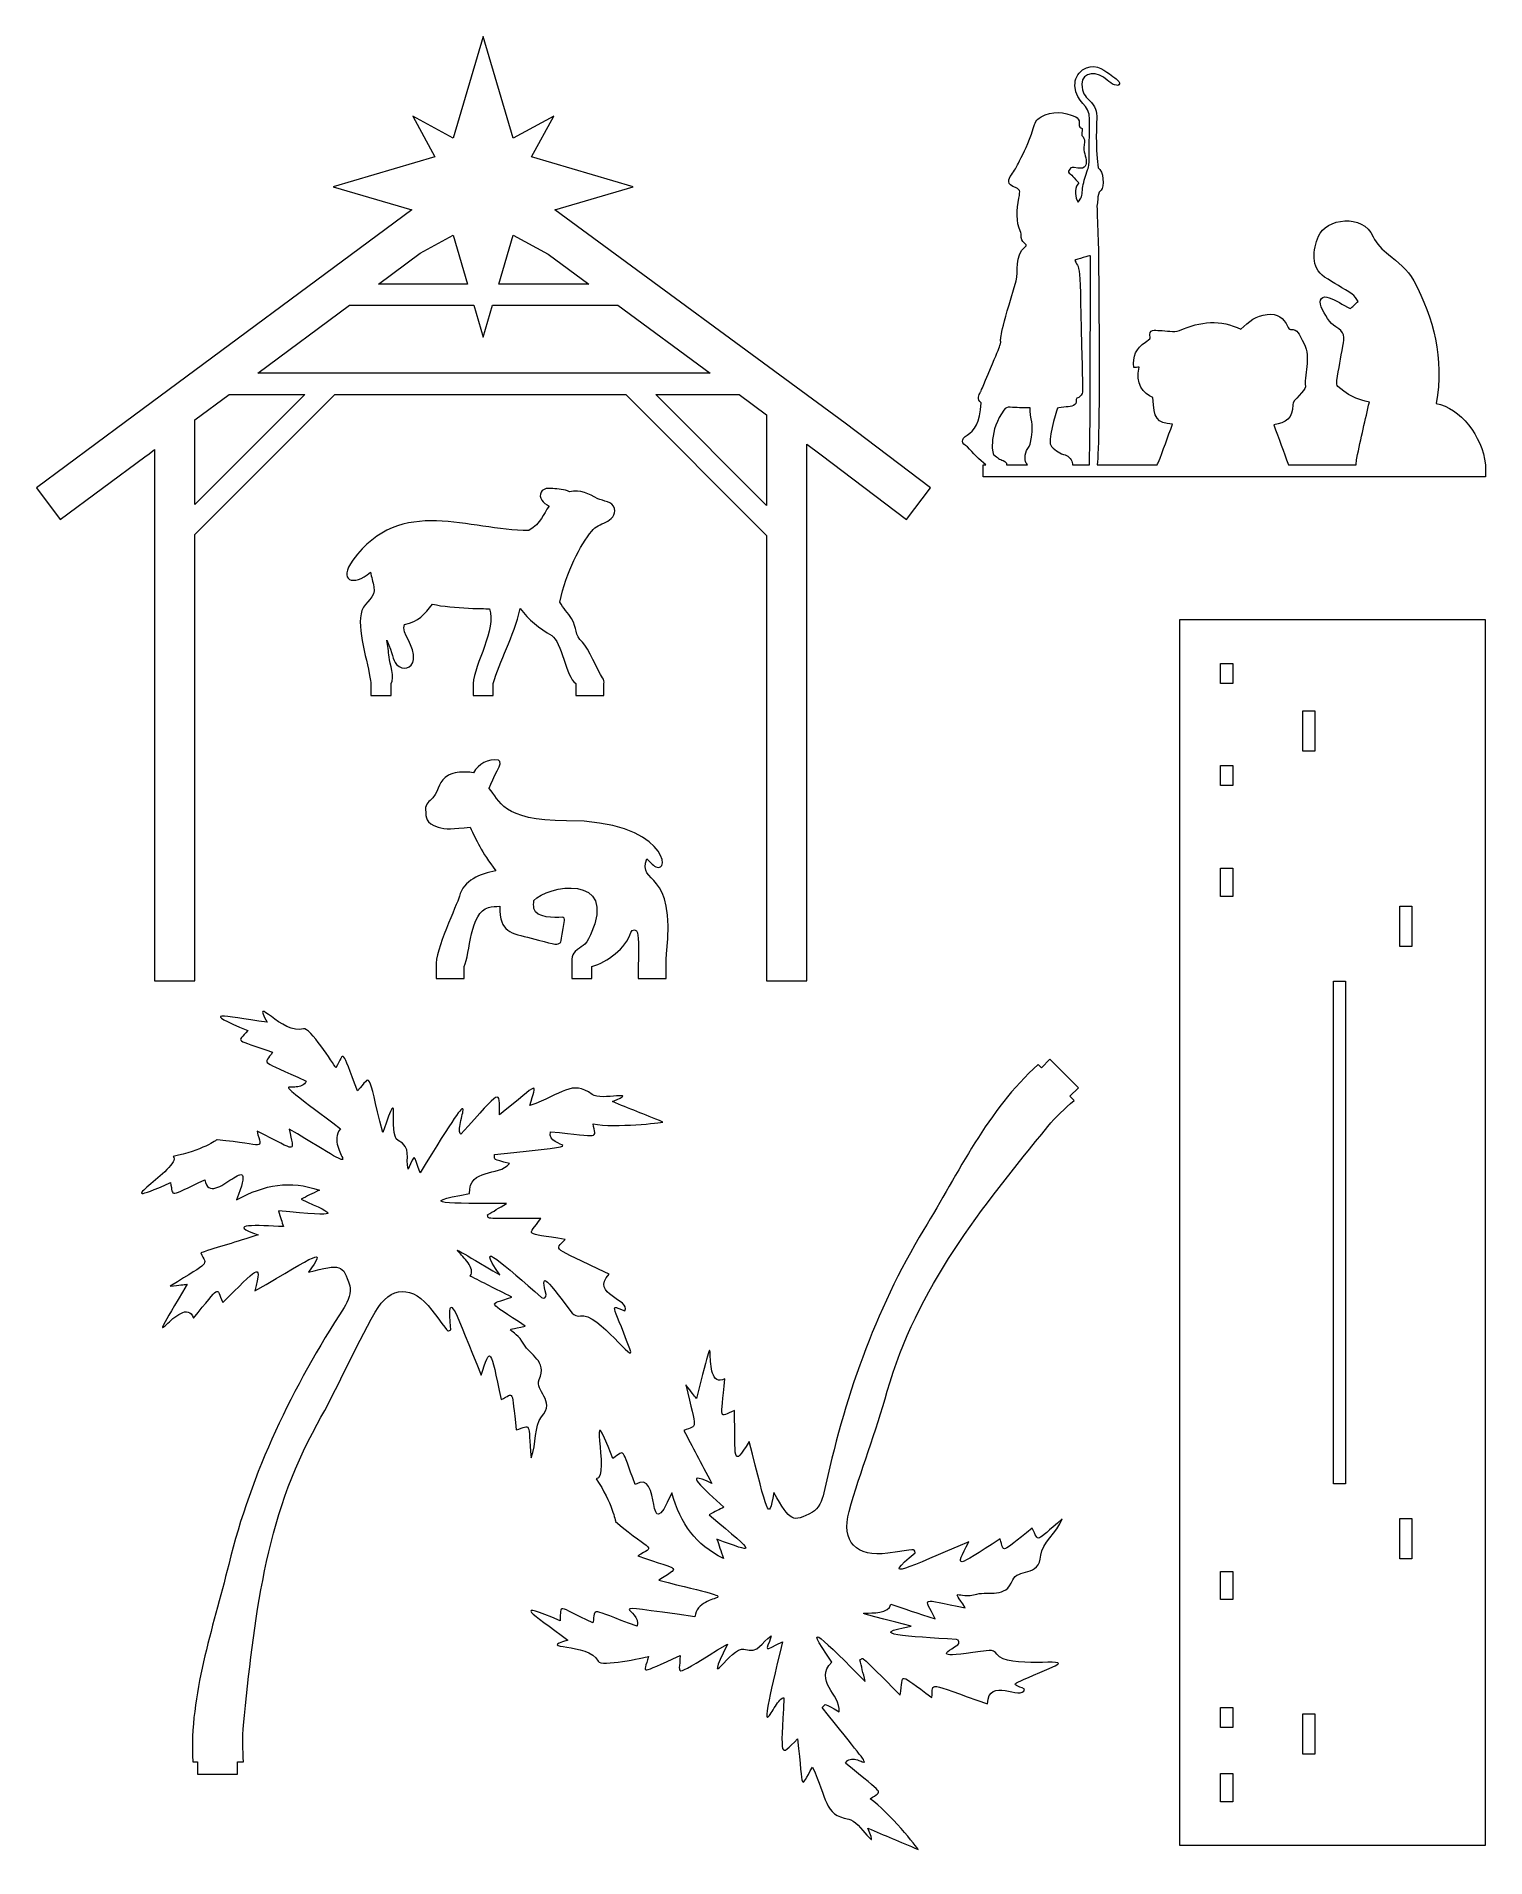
# Model space of a CAD drawing. Header units: inches. Extents: x -145 to 215, y 190 to 643.
import ezdxf

# ---------------------------------------------------------------- set-up
doc = ezdxf.new("R2010")
doc.units = ezdxf.units.IN
doc.header["$MEASUREMENT"] = 0
doc.layers.add('_U+0421_U+043B_U+043E_U+0439 1', color=7, linetype='Continuous')

msp = doc.modelspace()

# ---------------------------------------------------------------- linework, layer by layer
at = {"layer": '_U+0421_U+043B_U+043E_U+0439 1', "color": 1, "lineweight": 5, "true_color": 0xff000d}
for points in [[(55.92, 547.27), (-16.3, 600.32), (3.21, 606.07), (-22.1, 613.54), (-16.61, 623.64), (-26.72, 618.15), (-34.18, 643.47), (-41.6, 618.15), (-51.7, 623.64), (-46.21, 613.54), (-71.52, 606.07), (-51.95, 600.3), (-123.18, 547.6), (-145.34, 531.2), (-139.47, 523.26), (-118.33, 538.89), (-117.3, 539.66), (-115.93, 540.67), (-115.93, 411.52), (-115.92, 411.52), (-115.92, 408.52), (-105.92, 408.52), (-105.92, 411.52), (-105.92, 519.56), (-71.09, 554.39), (1.33, 554.39), (36.39, 519.33), (36.39, 411.52), (36.39, 408.52), (46.39, 408.52), (46.39, 411.52), (46.39, 542.02), (49.61, 539.65), (49.98, 539.38), (71.17, 523.29), (77.14, 531.16), (55.92, 547.27)], [(-49.85, 589.56), (-41.6, 594.05), (-38.04, 581.87), (-60.25, 581.87), (-49.85, 589.56)], [(-26.72, 594.05), (-18.02, 589.32), (-7.87, 581.87), (-30.3, 581.87), (-26.72, 594.05)], [(-90.24, 559.68), (-67.4, 576.58), (-36.49, 576.58), (-34.18, 568.68), (-31.86, 576.58), (-0.67, 576.58), (22.34, 559.68), (-90.24, 559.68)], [(-105.92, 527.05), (-105.92, 548.08), (-97.39, 554.39), (-78.58, 554.39), (-105.92, 527.05)], [(36.39, 526.81), (8.81, 554.39), (29.54, 554.39), (36.39, 549.36), (36.39, 526.81)], [(139.11, 498.3), (139.11, 193.5), (215.31, 193.5), (215.31, 498.3), (139.11, 498.3)], [(152.38, 482.5), (149.38, 482.5), (149.38, 487.5), (152.38, 487.5), (152.38, 482.5)], [(172.81, 465.67), (169.81, 465.67), (169.81, 475.67), (172.81, 475.67), (172.81, 465.67)], [(152.38, 457.1), (149.38, 457.1), (149.38, 462.1), (152.38, 462.1), (152.38, 457.1)], [(152.38, 429.53), (149.38, 429.53), (149.38, 436.53), (152.38, 436.53), (152.38, 429.53)], [(196.96, 417.06), (193.96, 417.06), (193.96, 427.06), (196.96, 427.06), (196.96, 417.06)], [(180.47, 283.4), (177.47, 283.4), (177.47, 408.4), (180.47, 408.4), (180.47, 283.4)], [(196.96, 264.75), (193.96, 264.75), (193.96, 274.75), (196.96, 274.75), (196.96, 264.75)], [(152.38, 254.57), (149.38, 254.57), (149.38, 261.57), (152.38, 261.57), (152.38, 254.57)], [(152.38, 222.76), (149.38, 222.76), (149.38, 227.76), (152.38, 227.76), (152.38, 222.76)], [(172.81, 216.14), (169.81, 216.14), (169.81, 226.14), (172.81, 226.14), (172.81, 216.14)], [(152.38, 204.3), (149.38, 204.3), (149.38, 211.3), (152.38, 211.3), (152.38, 204.3)]]:
    msp.add_lwpolyline(points, dxfattribs=at)
for points, knots in [([(203, 552.17), (205.05, 563.39), (202.41, 573.31), (197.43, 582.65), (195.85, 585.62), (193.48, 587.29), (191.18, 589.18), (189.71, 590.37), (188.1, 591.82), (187.32, 593.65), (184.8, 599.53), (175.54, 598.19), (173.69, 593.74), (172.33, 590.48), (171.69, 585.92), (175.25, 583.6), (177.52, 582.12), (179.88, 580.84), (182.14, 579.36), (182.73, 578.97), (183.13, 578.17), (183.6, 577.55), (183.01, 577), (182.06, 576.08), (181.62, 575.74), (179.67, 576.77), (178.09, 577.81), (176.41, 578.46), (174.65, 579.15), (173.61, 578), (174.42, 576.21), (175.29, 574.27), (176.52, 572.08), (178.06, 571.21), (180.16, 570), (180.32, 568.69), (179.82, 566.38), (179.21, 563.58), (178.77, 560.72), (178.33, 557.86), (178.25, 557.36), (178.3, 556.53), (178.53, 556.34), (182.93, 552.93), (183.43, 553.36), (186.39, 552.49), (185.44, 548.33), (184.28, 543.46), (183.25, 538.54), (183.14, 538.03), (183.13, 537.49), (183.13, 536.93), (183.13, 536.93), (166.24, 536.93), (166.24, 536.93), (165.06, 540.13), (163.86, 543.41), (162.59, 546.88), (165.63, 547.22), (167.39, 548.51), (167.3, 551.83), (167.27, 553.01), (170.57, 555.31), (170.48, 556.33), (170.12, 560.13), (172.18, 563.97), (169.7, 567.89), (168.82, 569.29), (168.7, 570.61), (166.75, 570.57), (166.52, 570.56), (166.19, 570.96), (166.06, 571.24), (165.07, 573.47), (163.5, 574.6), (160.94, 574.32), (158.28, 574.02), (156.34, 572.6), (154.4, 570.61), (149.42, 573.13), (144.32, 572.6), (139.12, 570.31), (137.74, 569.7), (135.84, 570.36), (134.19, 570.33), (133.03, 570.31), (131.32, 570.88), (131.82, 568.52), (131.87, 568.23), (131.09, 567.71), (130.64, 567.4), (128.4, 565.9), (127.38, 563.87), (127.76, 561.08), (128.24, 561.11), (128.64, 561.14), (129.08, 561.17), (128.06, 557.1), (130.11, 554.61), (132.52, 553.65), (132.79, 548.25), (133.36, 547.43), (137.38, 547), (136.2, 543.76), (135.08, 540.53), (133.82, 537.36), (133.75, 537.19), (133.66, 537.05), (133.55, 536.93), (133.55, 536.93), (118.64, 536.93), (118.64, 536.93), (119.04, 540.09), (119.29, 550.74), (119, 587.22), (119, 587.22), (119, 587.47), (119, 587.47), (119, 589.29), (118.62, 600.39), (118.59, 601.25), (118.72, 601.77), (118.75, 602.3), (118.78, 602.82), (118.83, 603.79), (118.87, 604.64), (119.63, 605.25), (120.51, 605.97), (120.24, 610.1), (118.86, 610.74), (117.51, 624.27), (120.11, 624.11), (116.62, 627.63), (115.66, 628.6), (114.83, 629.44), (114.85, 631.59), (114.87, 634.79), (118.92, 634.87), (121.17, 632.59), (122.11, 631.63), (124.05, 630.73), (124.2, 631.69), (124.3, 632.37), (122.79, 633.36), (121.73, 634.12), (120.02, 635.34), (117.67, 637.02), (114.99, 635.12), (113.74, 634.24), (113.05, 632.8), (113.12, 631.27), (113.36, 626.51), (116.84, 626.9), (116.76, 622.77), (116.53, 610.39), (117, 612.5), (115.93, 609.24), (115.46, 607.82), (115.01, 606.47), (114.97, 605.2), (114.92, 603.89), (114.75, 603.23), (113.89, 602.25), (113.15, 603.28), (112.97, 605.52), (113.81, 606.69), (113.81, 606.69), (114.07, 607.06), (114.07, 607.06), (112.93, 608.32), (112.74, 608.52), (112.36, 608.93), (111.79, 609.51), (111.28, 609.46), (111.52, 609.95), (111.93, 610.77), (112.18, 611.02), (112.93, 610.84), (118.04, 609.67), (115.05, 614.23), (115.33, 616.01), (115.45, 616.76), (115.85, 617.87), (114.82, 618.83), (114.82, 618.83), (114.9, 619.89), (114.9, 620.6), (114.55, 620.75), (114.03, 620.84), (114.18, 622.03), (114.25, 622.58), (113.76, 623.26), (113.3, 623.46), (110.38, 624.72), (107.46, 625.03), (104.67, 623.44), (103.43, 622.73), (103.2, 622), (102.75, 620.56), (101.51, 616.61), (100.36, 614.7), (99.32, 612.49), (98.6, 610.98), (98.38, 610.58), (97.55, 609.41), (96.9, 608.5), (95.76, 607.04), (97.67, 606.16), (99.63, 605.24), (99.52, 605.3), (99.16, 603.23), (98.66, 600.34), (98.33, 597.51), (99.63, 594.7), (99.79, 594.34), (99.77, 594.21), (99.77, 594.2), (99.35, 591.88), (101.71, 591.92), (100.74, 591.14), (97.86, 588.82), (99.24, 585.03), (98.5, 582.63), (90.86, 557.95), (98.14, 575.16), (91.52, 559.47), (89.55, 554.8), (89.78, 555.31), (89.56, 554.91), (89.22, 554.28), (88.67, 553.24), (89.75, 552.29), (89.52, 547.2), (88.07, 545.42), (86.26, 544.27), (84.74, 543.3), (84.73, 542.2), (86.39, 541.33), (87.72, 539.88), (89.34, 538.1), (90.94, 536.93), (90.94, 536.93), (90.3, 536.93), (90.3, 536.93), (90.3, 536.93), (90.3, 533.93), (90.3, 533.93), (90.3, 533.93), (215.3, 533.93), (215.3, 533.93), (215.3, 533.93), (215.3, 536.93), (215.3, 536.93), (215.3, 536.93), (215.31, 536.93), (215.31, 536.93), (214.36, 544.15), (209.06, 550.95), (203, 552.17)], [0, 0, 0, 0, 1, 1, 1, 2, 2, 2, 3, 3, 3, 4, 4, 4, 5, 5, 5, 6, 6, 6, 7, 7, 7, 8, 8, 8, 9, 9, 9, 10, 10, 10, 11, 11, 11, 12, 12, 12, 13, 13, 13, 14, 14, 14, 15, 15, 15, 16, 16, 16, 17, 17, 17, 18, 18, 18, 19, 19, 19, 20, 20, 20, 21, 21, 21, 22, 22, 22, 23, 23, 23, 24, 24, 24, 25, 25, 25, 26, 26, 26, 27, 27, 27, 28, 28, 28, 29, 29, 29, 30, 30, 30, 31, 31, 31, 32, 32, 32, 33, 33, 33, 34, 34, 34, 35, 35, 35, 36, 36, 36, 37, 37, 37, 38, 38, 38, 39, 39, 39, 40, 40, 40, 41, 41, 41, 42, 42, 42, 43, 43, 43, 44, 44, 44, 45, 45, 45, 46, 46, 46, 47, 47, 47, 48, 48, 48, 49, 49, 49, 50, 50, 50, 51, 51, 51, 52, 52, 52, 53, 53, 53, 54, 54, 54, 55, 55, 55, 56, 56, 56, 57, 57, 57, 58, 58, 58, 59, 59, 59, 60, 60, 60, 61, 61, 61, 62, 62, 62, 63, 63, 63, 64, 64, 64, 65, 65, 65, 66, 66, 66, 67, 67, 67, 68, 68, 68, 69, 69, 69, 70, 70, 70, 71, 71, 71, 72, 72, 72, 73, 73, 73, 74, 74, 74, 75, 75, 75, 76, 76, 76, 77, 77, 77, 78, 78, 78, 79, 79, 79, 80, 80, 80, 81, 81, 81, 82, 82, 82, 83, 83, 83, 84, 84, 84, 85, 85, 85, 86, 86, 86, 86]), ([(116.73, 536.93), (116.73, 536.93), (112.5, 536.93), (112.5, 536.93), (112.52, 537), (112.53, 537.07), (112.52, 537.15), (112.48, 537.83), (111.53, 539.2), (110.72, 539.36), (109.41, 539.61), (108.39, 540.38), (107.26, 541.46), (106.07, 542.59), (108.36, 549.66), (108.74, 550.95), (109.04, 551.14), (110.27, 551.23), (110.89, 551.28), (112.36, 551.42), (113.53, 551.52), (113.46, 553.14), (113.46, 553.22), (113.55, 553.4), (113.61, 553.48), (115.07, 553.92), (115.04, 555.17), (115.03, 556), (114.24, 588.57), (114.57, 585.02), (113.05, 587.72), (113.59, 588.01), (116.82, 588.92), (116.91, 588.91), (116.93, 588.86), (116.97, 588.74), (116.97, 588.47), (116.86, 520.99), (117.04, 563.77), (116.73, 536.93)], [0, 0, 0, 0, 1, 1, 1, 2, 2, 2, 3, 3, 3, 4, 4, 4, 5, 5, 5, 6, 6, 6, 7, 7, 7, 8, 8, 8, 9, 9, 9, 10, 10, 10, 11, 11, 11, 12, 12, 12, 13, 13, 13, 13]), ([(101.96, 542.03), (101.88, 541.64), (101.78, 541.49), (101.72, 541.43), (100.65, 540.32), (100.45, 538.17), (100.98, 537.33), (101.07, 537.18), (101.18, 537.05), (101.32, 536.93), (101.32, 536.93), (96.09, 536.93), (96.09, 536.93), (96.1, 536.93), (96.1, 536.93), (96.1, 536.94), (96.05, 537.5), (95.99, 537.52), (95.28, 537.99), (94.32, 538.15), (93.89, 538.73), (92.94, 539.35), (92.43, 539.7), (91.76, 545.58), (95.45, 550.51), (95.87, 551.07), (96.31, 551.28), (96.98, 551.22), (98.51, 551.09), (100.02, 551.07), (101.69, 551.06), (101.88, 551.06), (101.94, 551.05), (101.93, 551.06), (101.98, 550.98), (101.99, 550.59), (102, 550.33), (102.13, 546.93), (103.1, 547.36), (101.96, 542.03)], [0, 0, 0, 0, 1, 1, 1, 2, 2, 2, 3, 3, 3, 4, 4, 4, 5, 5, 5, 6, 6, 6, 7, 7, 7, 8, 8, 8, 9, 9, 9, 10, 10, 10, 11, 11, 11, 12, 12, 12, 13, 13, 13, 13]), ([(-3.61, 522.65), (-5.03, 521.97), (-6.09, 521.68), (-7.15, 520.38), (-9.97, 516.91), (-13.47, 510.39), (-15.06, 502.72), (-14.25, 501.26), (-13.04, 500.08), (-12.17, 498.62), (-10.69, 496.17), (-11.51, 494.64), (-9.46, 492.74), (-8.03, 491.41), (-5.6, 485.51), (-4.44, 483.92), (-4.15, 483.51), (-3.99, 482.84), (-4.12, 482.46), (-4.12, 482.46), (-4.12, 479.48), (-4.12, 479.48), (-4.12, 479.48), (-11.12, 479.48), (-11.12, 479.48), (-11.12, 479.48), (-11.12, 482.48), (-11.12, 482.48), (-13.59, 484.13), (-14.58, 492.92), (-17.11, 494.42), (-20.13, 496.2), (-22.94, 498.37), (-24.93, 501.12), (-26.58, 494.01), (-30.1, 488.04), (-31.69, 482.47), (-31.69, 482.47), (-31.69, 479.48), (-31.69, 479.48), (-31.69, 479.48), (-36.69, 479.48), (-36.69, 479.48), (-36.69, 479.82), (-36.69, 480.11), (-36.69, 480.36), (-36.69, 480.36), (-36.69, 480.66), (-36.69, 481.56), (-36.69, 481.81), (-36.69, 482.12), (-36.69, 482.48), (-36.69, 482.48), (-36.69, 482.48), (-36.69, 482.48), (-36.3, 487.38), (-30.78, 495.98), (-32.57, 501.1), (-32.57, 501.1), (-41.86, 501.08), (-46.76, 502.23), (-48.81, 499.71), (-50.12, 497.88), (-53.76, 497.14), (-54.68, 495.05), (-50.96, 491.72), (-51.47, 488.43), (-51.81, 486.23), (-54.16, 485.53), (-55.69, 487.2), (-56.87, 488.49), (-56.54, 489.83), (-58.14, 493.24), (-57.89, 491.86), (-57.69, 490.47), (-57.58, 489.07), (-57.45, 487.44), (-56.01, 483.9), (-57.09, 482.48), (-57.09, 482.48), (-57.09, 479.48), (-57.09, 479.48), (-57.09, 479.48), (-62.09, 479.48), (-62.09, 479.48), (-62.09, 479.48), (-62.09, 482.46), (-62.09, 482.46), (-62.14, 482.59), (-62.16, 482.8), (-62.21, 483.21), (-62.7, 487.51), (-65.88, 496.34), (-64.32, 500.68), (-63.5, 502.96), (-60.84, 503.76), (-61.35, 506.5), (-61.6, 507.84), (-61.98, 508.99), (-62.2, 510.18), (-66.5, 506.46), (-70.31, 508.12), (-66.6, 513.19), (-54.67, 529.5), (-37.59, 520.46), (-22.8, 520.52), (-19.64, 522.48), (-19.32, 524.5), (-17.73, 526.62), (-19.21, 527.46), (-20.49, 528.61), (-19.7, 530.12), (-19.14, 531.18), (-17.88, 531.03), (-16.86, 530.97), (-15.53, 530.89), (-13.9, 530.83), (-12.7, 530.18), (-9.83, 530.9), (-7.95, 529.58), (-5.65, 528.47), (-4.28, 527.81), (-1.96, 527.83), (-1.47, 526.04), (-1.04, 524.47), (-2.35, 523.26), (-3.61, 522.65)], [0, 0, 0, 0, 1, 1, 1, 2, 2, 2, 3, 3, 3, 4, 4, 4, 5, 5, 5, 6, 6, 6, 7, 7, 7, 8, 8, 8, 9, 9, 9, 10, 10, 10, 11, 11, 11, 12, 12, 12, 13, 13, 13, 14, 14, 14, 15, 15, 15, 16, 16, 16, 17, 17, 17, 18, 18, 18, 19, 19, 19, 20, 20, 20, 21, 21, 21, 22, 22, 22, 23, 23, 23, 24, 24, 24, 25, 25, 25, 26, 26, 26, 27, 27, 27, 28, 28, 28, 29, 29, 29, 30, 30, 30, 31, 31, 31, 32, 32, 32, 33, 33, 33, 34, 34, 34, 35, 35, 35, 36, 36, 36, 37, 37, 37, 38, 38, 38, 39, 39, 39, 40, 40, 40, 41, 41, 41, 42, 42, 42, 42]), ([(11.44, 415.27), (11.4, 414.99), (11.38, 409.13), (11.38, 409.08), (11.38, 409.08), (4.38, 409.08), (4.38, 409.08), (4.38, 414.08), (4.77, 416.89), (4.28, 420.44), (4.16, 421.37), (2.84, 421.48), (2.57, 420.58), (1.38, 416.62), (-3.31, 413.16), (-7.09, 412.08), (-7.09, 412.08), (-7.08, 412.08), (-7.08, 412.08), (-7.08, 412.08), (-7.08, 409.08), (-7.08, 409.08), (-7.08, 409.08), (-12.08, 409.08), (-12.08, 409.08), (-12.08, 409.08), (-12.08, 411.61), (-12.08, 411.61), (-12.08, 411.61), (-12.09, 411.61), (-12.09, 411.61), (-12.09, 413.23), (-12.36, 414.76), (-11.24, 415.85), (-9.78, 417.23), (-8.8, 416.89), (-7.43, 419.95), (-0.42, 435.57), (-18.4, 432.18), (-21.54, 428.51), (-21.63, 427.8), (-21.64, 427.12), (-21.52, 426.51), (-21.05, 424.12), (-16.32, 424.19), (-14.5, 424.32), (-14.06, 424.35), (-13.83, 423.9), (-13.9, 423.53), (-15.02, 417.4), (-14.58, 418.24), (-15.16, 417.85), (-15.96, 417.32), (-16.93, 417.74), (-22.21, 419.14), (-27.25, 420.47), (-30.04, 420.38), (-30.04, 427.1), (-30.98, 427.01), (-31.92, 427), (-32.83, 426.77), (-37.45, 425.62), (-37.37, 415.29), (-38.89, 412.07), (-38.89, 412.07), (-38.89, 409.08), (-38.89, 409.08), (-38.89, 409.08), (-45.89, 409.08), (-45.89, 409.08), (-45.89, 409.08), (-45.89, 412.08), (-45.89, 412.08), (-45.89, 412.08), (-45.88, 412.08), (-45.88, 412.08), (-46.23, 415.99), (-40.61, 427.5), (-40.09, 429.56), (-39.1, 433.48), (-34.88, 435.2), (-31, 435.88), (-34.77, 440.74), (-35.79, 443.47), (-37.41, 446.74), (-41.72, 446.37), (-43.46, 446.11), (-45.38, 446.77), (-48.6, 447.89), (-48.34, 448.92), (-48.5, 451.15), (-48.6, 452.54), (-47.5, 453.14), (-46.72, 454.06), (-44.87, 456.23), (-45.37, 458.28), (-42.75, 459.69), (-41.41, 460.42), (-39.85, 460.55), (-38.36, 460.44), (-37.86, 460.4), (-37.2, 460.41), (-36.6, 460.29), (-35.24, 462.47), (-33.05, 463.9), (-30.37, 463.39), (-28.74, 463.08), (-32.03, 458.95), (-32.63, 456.45), (-32.64, 456.4), (-32.65, 456.37), (-32.67, 456.34), (-29.99, 453.49), (-29.7, 448.32), (-13.41, 448.35), (11.28, 448.37), (12.74, 434.98), (8.79, 436.91), (7.97, 437.31), (7.26, 438.23), (6.57, 438.88), (3.99, 432.24), (14.03, 436.8), (11.44, 415.27)], [0, 0, 0, 0, 1, 1, 1, 2, 2, 2, 3, 3, 3, 4, 4, 4, 5, 5, 5, 6, 6, 6, 7, 7, 7, 8, 8, 8, 9, 9, 9, 10, 10, 10, 11, 11, 11, 12, 12, 12, 13, 13, 13, 14, 14, 14, 15, 15, 15, 16, 16, 16, 17, 17, 17, 18, 18, 18, 19, 19, 19, 20, 20, 20, 21, 21, 21, 22, 22, 22, 23, 23, 23, 24, 24, 24, 25, 25, 25, 26, 26, 26, 27, 27, 27, 28, 28, 28, 29, 29, 29, 30, 30, 30, 31, 31, 31, 32, 32, 32, 33, 33, 33, 34, 34, 34, 35, 35, 35, 36, 36, 36, 37, 37, 37, 38, 38, 38, 39, 39, 39, 40, 40, 40, 41, 41, 41, 41]), ([(2.34, 316.94), (4.16, 312.08), (-5.52, 326.11), (-9.96, 325.18), (-10.72, 325.02), (-11.52, 325.25), (-11.98, 325.87), (-19.48, 335.82), (-19.68, 335.65), (-18.49, 330.45), (-18.34, 329.78), (-19.13, 329.31), (-19.65, 329.75), (-28.69, 337.57), (-36.85, 345.24), (-29.98, 335.34), (-50.4, 347.28), (-34.61, 338.78), (-37.38, 335.06), (-34.31, 333.52), (-31.2, 331.94), (-27, 329.84), (-33.06, 327.68), (-33.44, 329.27), (-23.68, 322.57), (-30.24, 321.32), (-26.45, 322.46), (-24.04, 318.15), (-22.49, 315.38), (-18.17, 313.97), (-20.22, 309.32), (-21.45, 306.53), (-16, 304.15), (-19.61, 300.06), (-21.56, 297.85), (-20.76, 293.23), (-22.25, 289.84), (-22.98, 299.11), (-22.11, 298.01), (-25.91, 296.79), (-27.23, 307.3), (-26.29, 305.96), (-29.69, 304.34), (-32.45, 317.41), (-32.29, 317.73), (-34.65, 310.4), (-40.85, 325.51), (-43.33, 333.49), (-42.17, 321.68), (-43.32, 321.23), (-42.41, 320.7), (-46.91, 326.61), (-51.67, 332.87), (-57.24, 332.88), (-61.07, 326.07), (-66.17, 316.95), (-70.37, 307.33), (-75.48, 298.22), (-88.54, 274.93), (-91.19, 249.15), (-93.8, 223.37), (-94.1, 220.34), (-94.01, 217.27), (-93.78, 214.19), (-93.78, 214.19), (-95.26, 214.19), (-95.26, 214.19), (-95.26, 214.19), (-95.26, 211.19), (-95.26, 211.19), (-95.26, 211.19), (-105.26, 211.19), (-105.26, 211.19), (-105.26, 211.19), (-105.26, 214.19), (-105.26, 214.19), (-105.26, 214.19), (-106.44, 214.19), (-106.44, 214.19), (-107.29, 231.22), (-101.45, 247.13), (-97.49, 263.34), (-91.85, 286.41), (-81.63, 307.43), (-68.74, 327.25), (-67.77, 328.76), (-66.91, 331.13), (-67.38, 332.67), (-69.04, 338.09), (-69.55, 338.11), (-77.64, 336.02), (-72.93, 342.57), (-75.33, 340.47), (-90.96, 331.39), (-89, 339.29), (-90.45, 336.73), (-98.97, 328.5), (-100.69, 332.58), (-99.37, 332.84), (-106.29, 324.6), (-108.59, 331.92), (-121.39, 310.24), (-107.82, 333.06), (-108.76, 332.94), (-109.66, 332.82), (-112.07, 332.52), (-101.75, 339.04), (-102.96, 337.4), (-104.4, 340.89), (-100.08, 342.23), (-95.82, 343.55), (-90.17, 345.3), (-98.56, 348.25), (-90.31, 347.68), (-83.87, 347.37), (-84.25, 348.57), (-84.59, 349.63), (-85.12, 351.27), (-68.94, 349.86), (-70.48, 350), (-79.43, 354.23), (-78.05, 354.92), (-76.82, 355.53), (-74.93, 356.47), (-82.24, 358.9), (-88.47, 357.94), (-95.53, 354.02), (-89.69, 369.22), (-101.84, 351.02), (-103.44, 359), (-112.75, 354.8), (-111.15, 354.61), (-111.99, 358.32), (-129.8, 350.41), (-108.77, 362.1), (-111.31, 364.85), (-104.21, 366.25), (-100.39, 368.96), (-100.39, 368.96), (-88.09, 367.9), (-89.23, 366.05), (-90.42, 371.1), (-79.81, 365.88), (-81.35, 365.49), (-82.42, 371.66), (-59.47, 357.81), (-74.19, 366.01), (-69.69, 371.74), (-90.68, 387.62), (-80.21, 379.18), (-78.18, 383.6), (-90, 389.05), (-88.75, 387.47), (-86.55, 390.77), (-96.25, 394.24), (-95.46, 392.98), (-92.7, 396.16), (-104.87, 401.19), (-99.42, 399.91), (-87.94, 398.2), (-92.04, 405.84), (-83.94, 394.86), (-78.9, 396.59), (-77.35, 397.13), (-71.48, 387.88), (-70.85, 386.9), (-68.48, 391), (-69.6, 391.77), (-65.43, 381.17), (-61.77, 385.1), (-63.19, 386.59), (-59.15, 370.83), (-54.22, 384.86), (-58.12, 370.31), (-55.34, 368.83), (-51.8, 366.94), (-53.58, 364.51), (-52.86, 361.68), (-50.92, 365.59), (-51.68, 365.76), (-49.88, 360.72), (-32.7, 388.86), (-41.86, 371.55), (-39.72, 370.35), (-29.42, 381.77), (-30.12, 381.64), (-30.12, 375.15), (-19.56, 383.62), (-21.01, 383.51), (-22.52, 377.51), (-14.48, 380.27), (-12.13, 384.05), (-7.03, 380.24), (-4.86, 378.61), (5.28, 381.5), (-2.01, 378.48), (2.16, 376.79), (5.83, 375.3), (10.57, 373.38), (10.21, 373.24), (-1.17, 371.88), (-6.79, 372.93), (-6.26, 369.06), (-4.43, 369.79), (-17.42, 370.98), (-18.81, 366.19), (-3.15, 368.47), (-31.3, 365.28), (-31.34, 363.83), (-31.95, 364.28), (-27.58, 363.04), (-30.38, 359.75), (-37.59, 362.14), (-37.59, 355.6), (-51.84, 353.07), (-42.44, 353.13), (-28.33, 353.13), (-30.28, 351.96), (-31.66, 351.14), (-33.05, 350.31), (-32.76, 349.08), (-34.35, 349.42), (-19.77, 349.42), (-23.19, 344.75), (-24.26, 345.99), (-13.76, 344.21), (-16.3, 341.15), (-17.66, 342.78), (-2.84, 335.54), (-7.69, 330.48), (2.77, 329.18), (1.1, 326.45), (-2.83, 327.82), (-2.11, 329.05), (2.34, 316.94)], [0, 0, 0, 0, 1, 1, 1, 2, 2, 2, 3, 3, 3, 4, 4, 4, 5, 5, 5, 6, 6, 6, 7, 7, 7, 8, 8, 8, 9, 9, 9, 10, 10, 10, 11, 11, 11, 12, 12, 12, 13, 13, 13, 14, 14, 14, 15, 15, 15, 16, 16, 16, 17, 17, 17, 18, 18, 18, 19, 19, 19, 20, 20, 20, 21, 21, 21, 22, 22, 22, 23, 23, 23, 24, 24, 24, 25, 25, 25, 26, 26, 26, 27, 27, 27, 28, 28, 28, 29, 29, 29, 30, 30, 30, 31, 31, 31, 32, 32, 32, 33, 33, 33, 34, 34, 34, 35, 35, 35, 36, 36, 36, 37, 37, 37, 38, 38, 38, 39, 39, 39, 40, 40, 40, 41, 41, 41, 42, 42, 42, 43, 43, 43, 44, 44, 44, 45, 45, 45, 46, 46, 46, 47, 47, 47, 48, 48, 48, 49, 49, 49, 50, 50, 50, 51, 51, 51, 52, 52, 52, 53, 53, 53, 54, 54, 54, 55, 55, 55, 56, 56, 56, 57, 57, 57, 58, 58, 58, 59, 59, 59, 60, 60, 60, 61, 61, 61, 62, 62, 62, 63, 63, 63, 64, 64, 64, 65, 65, 65, 66, 66, 66, 67, 67, 67, 68, 68, 68, 69, 69, 69, 70, 70, 70, 71, 71, 71, 72, 72, 72, 73, 73, 73, 74, 74, 74, 75, 75, 75, 76, 76, 76, 77, 77, 77, 78, 78, 78, 78]), ([(56.92, 276.52), (54.81, 268.99), (58.75, 265.06), (66.54, 266.13), (73.9, 267.13), (72.89, 267.39), (73.38, 266.26), (64.21, 258.73), (71.61, 262.61), (86.67, 268.92), (83.16, 262.07), (83.27, 262.41), (94.47, 269.7), (95.72, 266.14), (94.11, 265.87), (102.48, 272.36), (104.31, 268.81), (102.91, 268.65), (109.97, 274.69), (108.64, 271.24), (104.81, 268.54), (104.61, 265.6), (104.29, 260.15), (98.74, 262.32), (97.64, 259.48), (95.8, 254.74), (91.75, 256.8), (88.7, 255.94), (83.94, 254.59), (82.07, 258.08), (85.83, 252.56), (74.19, 254.72), (75.58, 255.58), (78.34, 249.77), (73.88, 251.24), (70.56, 252.33), (67.31, 253.41), (66.64, 248.82), (49.46, 253.98), (72.34, 247.98), (60.48, 245.84), (71.68, 245.5), (83.6, 244.63), (84.28, 244.58), (84.5, 243.68), (83.93, 243.32), (79.4, 240.48), (79.43, 240.22), (91.76, 241.95), (92.53, 242.06), (93.25, 241.66), (93.68, 241.01), (96.17, 237.21), (112.93, 240.28), (108.21, 238.14), (96.5, 232.73), (96.86, 234.1), (100.6, 232.29), (99.86, 229.18), (91.54, 235.66), (91.39, 228.65), (75.79, 234.01), (77.91, 234.2), (77.53, 230.24), (68.85, 236.4), (70.49, 236.52), (69.61, 230.81), (59.3, 241.12), (60.66, 240.23), (59.59, 239.57), (59.98, 238), (60.38, 236.44), (60.93, 234.23), (50.95, 244.21), (44.35, 250.9), (52.64, 239.04), (48.01, 234.41), (54.8, 231), (54.45, 226.7), (50.49, 228.91), (51.24, 228.8), (50.23, 227.74), (67.89, 205.59), (58.43, 218.27), (56.02, 213.9), (66.04, 205.56), (65.27, 207.37), (62.16, 205), (66.88, 201.78), (73.96, 192.77), (74.12, 192.41), (69.41, 194.4), (65.76, 195.95), (61.61, 197.7), (64.63, 190.41), (59.51, 199.62), (56.82, 200), (50.52, 200.92), (51.53, 205.25), (47.8, 212.89), (44.62, 207.58), (45.57, 206.47), (44.09, 219.94), (39.5, 215.34), (39.9, 214.76), (40.7, 230.11), (38.34, 230.78), (32.58, 212.06), (40.32, 244.11), (35.49, 241.81), (36.14, 241.4), (37.54, 245.54), (35.03, 244.04), (34.57, 241.07), (30.72, 242.23), (27.72, 243.15), (20.18, 230.11), (26.62, 243.51), (12.62, 235.22), (14.68, 235.27), (14.87, 240.64), (4.42, 236.1), (5.76, 235.85), (6.98, 240.42), (5.84, 240.18), (-4.84, 237.79), (-5.56, 239.26), (-7.9, 244.05), (-21.39, 242.01), (-13.09, 244.52), (-22.42, 251.43), (-27.18, 254.38), (-15.02, 249.33), (-14.72, 253.53), (-16.17, 253.19), (-6.86, 248.79), (-6.08, 252.68), (-8.08, 252.44), (4.13, 247.94), (5.82, 252.5), (-7.54, 253.93), (18.52, 250.32), (19.4, 257.56), (35.6, 252.94), (9.58, 259.38), (14.7, 262.99), (15.51, 261.62), (4.32, 265.44), (8.73, 268.16), (8.22, 266.05), (-1.22, 274), (-1.22, 274), (-2, 278.61), (-6.03, 284.62), (-2.3, 284.77), (-8.9, 307.91), (-1.9, 289.72), (1.32, 291.75), (0.06, 292.75), (3.67, 283.19), (10.44, 287.71), (6.16, 266.25), (12.78, 281.12), (15, 273.36), (18.73, 268.28), (25.62, 264.83), (24.95, 266.83), (24.51, 268.13), (24.02, 269.59), (33.34, 266.25), (34.53, 265.26), (22.08, 275.71), (23.62, 276.49), (24.61, 277.01), (25.73, 277.58), (20.96, 281.91), (14.72, 287.35), (22.74, 283.5), (19.98, 288.73), (17.9, 292.68), (15.79, 296.68), (19.28, 298.13), (18.98, 296.12), (16.28, 308.02), (17.77, 306.11), (18.34, 305.38), (18.92, 304.64), (25.45, 330.36), (19.18, 305.98), (25.98, 309.54), (25.04, 298.82), (24.3, 299.93), (28.39, 301.6), (28.6, 289.76), (27.81, 286.92), (32.01, 293.89), (36.64, 276.42), (36.86, 273.24), (38.16, 281.2), (42.4, 274), (42.77, 273.66), (47.78, 276.32), (49.21, 277.07), (50.27, 279.35), (50.65, 281.11), (55.55, 304.24), (63.19, 326.33), (75.51, 346.63), (84.18, 360.9), (91.3, 376.27), (103.94, 387.71), (103.94, 387.71), (104.78, 386.88), (104.78, 386.88), (104.78, 386.88), (106.9, 389), (106.9, 389), (106.9, 389), (113.97, 381.93), (113.97, 381.93), (113.97, 381.93), (111.85, 379.81), (111.85, 379.81), (111.85, 379.81), (112.9, 378.76), (112.9, 378.76), (110.56, 376.75), (108.32, 374.64), (106.39, 372.28), (90.01, 352.21), (73.65, 332.1), (66.41, 306.41), (63.59, 296.35), (59.76, 286.58), (56.92, 276.52)], [0, 0, 0, 0, 1, 1, 1, 2, 2, 2, 3, 3, 3, 4, 4, 4, 5, 5, 5, 6, 6, 6, 7, 7, 7, 8, 8, 8, 9, 9, 9, 10, 10, 10, 11, 11, 11, 12, 12, 12, 13, 13, 13, 14, 14, 14, 15, 15, 15, 16, 16, 16, 17, 17, 17, 18, 18, 18, 19, 19, 19, 20, 20, 20, 21, 21, 21, 22, 22, 22, 23, 23, 23, 24, 24, 24, 25, 25, 25, 26, 26, 26, 27, 27, 27, 28, 28, 28, 29, 29, 29, 30, 30, 30, 31, 31, 31, 32, 32, 32, 33, 33, 33, 34, 34, 34, 35, 35, 35, 36, 36, 36, 37, 37, 37, 38, 38, 38, 39, 39, 39, 40, 40, 40, 41, 41, 41, 42, 42, 42, 43, 43, 43, 44, 44, 44, 45, 45, 45, 46, 46, 46, 47, 47, 47, 48, 48, 48, 49, 49, 49, 50, 50, 50, 51, 51, 51, 52, 52, 52, 53, 53, 53, 54, 54, 54, 55, 55, 55, 56, 56, 56, 57, 57, 57, 58, 58, 58, 59, 59, 59, 60, 60, 60, 61, 61, 61, 62, 62, 62, 63, 63, 63, 64, 64, 64, 65, 65, 65, 66, 66, 66, 67, 67, 67, 68, 68, 68, 69, 69, 69, 70, 70, 70, 71, 71, 71, 72, 72, 72, 73, 73, 73, 74, 74, 74, 75, 75, 75, 76, 76, 76, 77, 77, 77, 78, 78, 78, 78])]:
    msp.add_open_spline(points, degree=3, knots=knots, dxfattribs=at)

doc.saveas('drawing.dxf')
